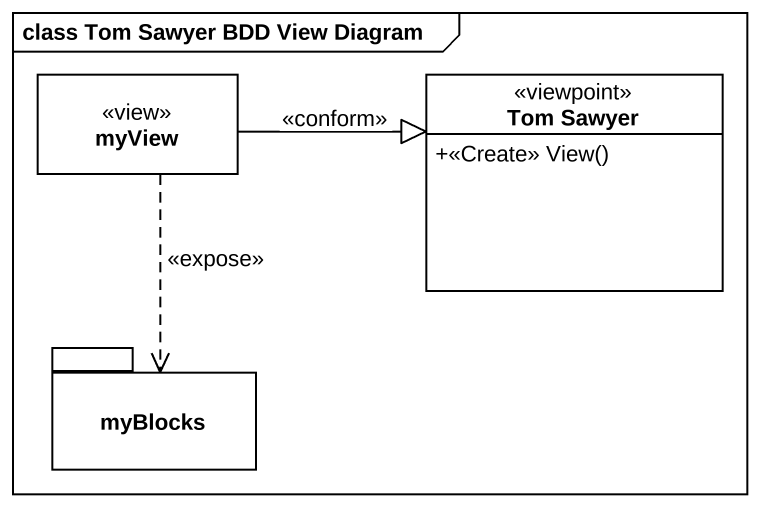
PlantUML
@startuml
mainframe class Tom Sawyer BDD View Diagram
hide circle
hide empty members
skinparam classAttributeIconSize 0
class myView <<view>>
class "Tom Sawyer" as Tom_Sawyer <<viewpoint>> {
  +<<Create>> View()
}
package myBlocks {
}
myView -right-|> Tom_Sawyer : <<conform>>
myView ..> myBlocks : <<expose>>
@enduml
